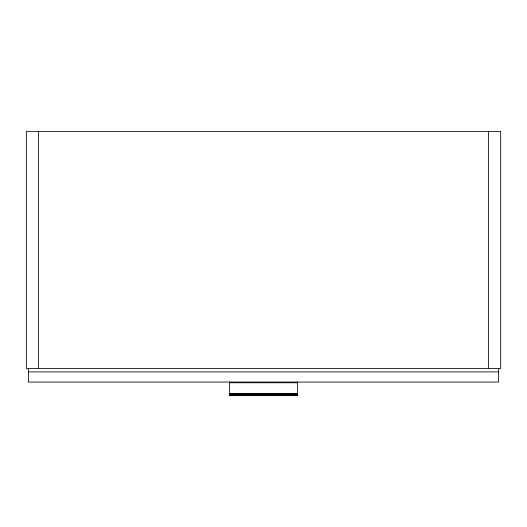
<?xml version="1.0" encoding="UTF-8"?>
<svg xmlns="http://www.w3.org/2000/svg" width="527" height="527" viewBox="0 0 527 527"><rect width="100%" height="100%" fill="white"/><g stroke="black" fill="none" stroke-linecap="round" stroke-linejoin="round"><path stroke-width="0.79" d="M28.386 371.91L498.614 371.91M229.62 382.754L297.38 382.754M229.62 393.59L297.38 393.59M229.62 393.788L297.38 393.86M229.62 393.88L297.38 393.932M229.62 394.374L297.38 394.374M229.62 394.986L297.38 394.986M229.62 395.474L297.38 395.474M498.614 368.525L498.614 382.075L28.386 382.075L28.386 368.525M488.457 131.375L488.457 368.525M297.38 381.851L297.38 395.625L229.62 395.625L229.62 381.851M38.543 131.375L38.543 368.525M500.65 131.375L26.35 131.375L26.35 368.525L500.65 368.525L500.65 131.375"/></g></svg>
